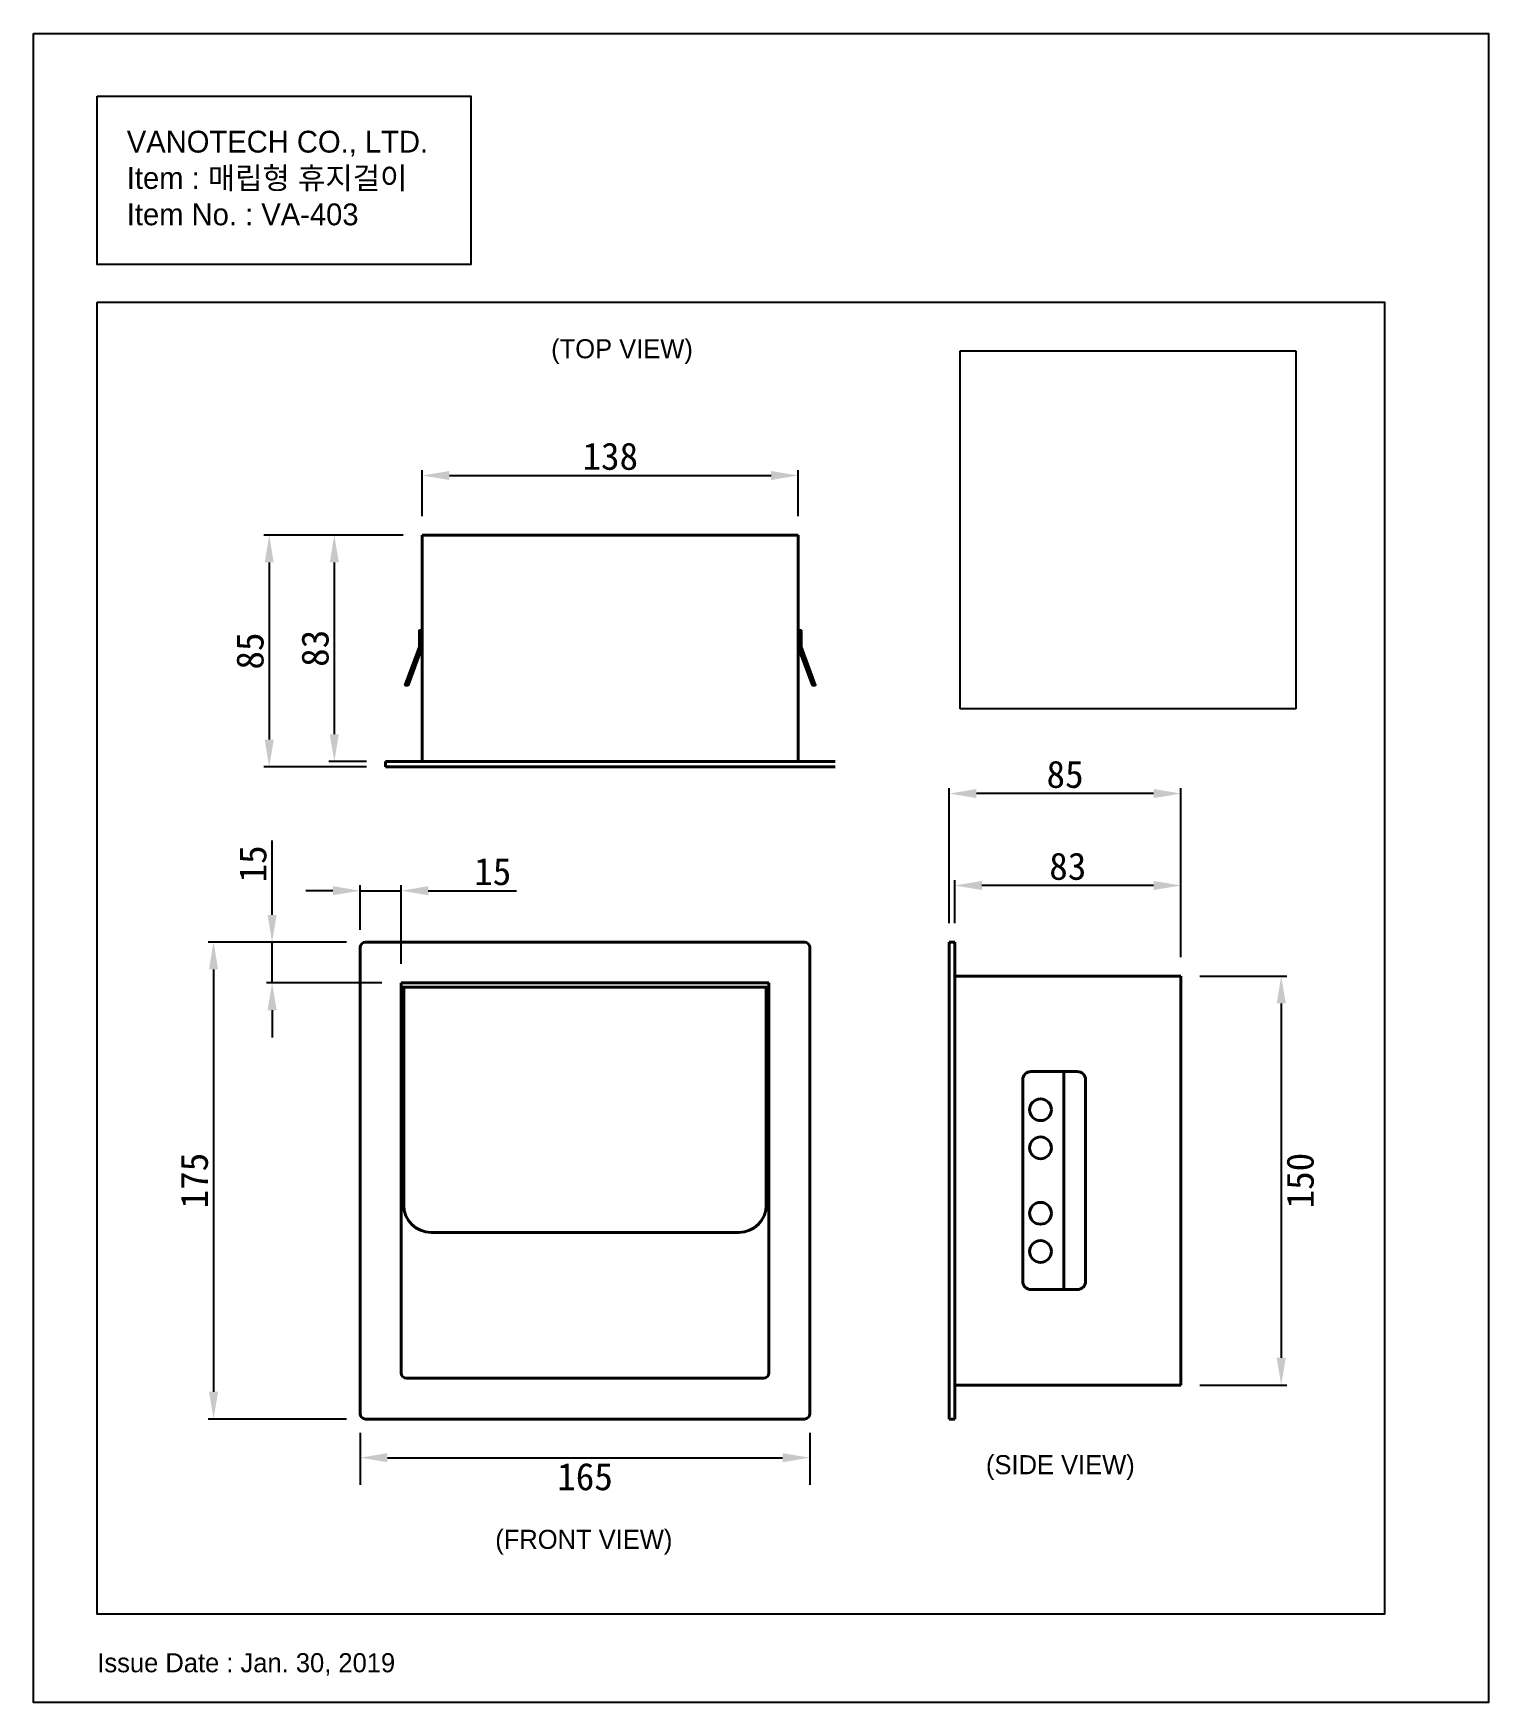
# Model space of a CAD drawing. Header units: millimetres. Extents: x 102 to 636, y 45 to 657.
import ezdxf

# ---------------------------------------------------------------- set-up
doc = ezdxf.new("R2010")
doc.units = ezdxf.units.MM
doc.layers.add('DIM', color=7, linetype='Continuous')
doc.layers.add('OUTLINE', color=2, linetype='Continuous')
doc.styles.add('스타일', font='NGULIM.TTF', dxfattribs={"height": 10})
doc.dimstyles.new('도면치수', dxfattribs={"dimtxt": 10, "dimasz": 10, "dimexe": 10, "dimexo": 10, "dimgap": 10, "dimtad": 2, "dimtxsty": 'Standard', "dimcen": 10, "dimadec": 0, "dimazin": 0, "dimtfac": 1, "dimtmove": 0, "dimatfit": 3, "dimfxl": 1, "dimarcsym": 0})
picture_1 = doc.add_image_def('image1.jpg', size_in_pixel=(500, 534))

# ---------------------------------------------------------------- blocks, each defined once
blk = doc.blocks.new('*D2')
at = {"color": 0, "lineweight": -2, "transparency": 16777216}
for p, q in [((244.95, 480.08), (244.95, 496.98)), ((382.95, 480.08), (382.95, 496.98)), ((254.95, 494.98), (372.95, 494.98))]:
    blk.add_line(p, q, dxfattribs=at)
at = {"color": 0, "transparency": 16777216}
for points in [[(254.95, 496.65), (254.95, 493.32), (244.95, 494.98)], [(372.95, 496.65), (372.95, 493.32), (382.95, 494.98)]]:
    blk.add_solid(points, dxfattribs=at)
at = {"layer": 'Defpoints', "color": 0, "transparency": 16777216}
for p in [(382.95, 494.98), (244.95, 473.08), (382.95, 473.08)]:
    blk.add_point(p, dxfattribs=at)
at = {"color": 7, "transparency": 16777216, "insert": (313.95, 501.98), "char_height": 10, "attachment_point": 5}
blk.add_mtext('138', dxfattribs=at)
blk = doc.blocks.new('*D3')
at = {"color": 0, "lineweight": -2, "transparency": 16777216}
for p, q in [((237.95, 473.08), (210.69, 473.08)), ((212.69, 463.08), (212.69, 400.08)), ((224.45, 390.08), (210.69, 390.08))]:
    blk.add_line(p, q, dxfattribs=at)
at = {"color": 0, "transparency": 16777216}
for points in [[(211.02, 463.08), (214.36, 463.08), (212.69, 473.08)], [(211.02, 400.08), (214.36, 400.08), (212.69, 390.08)]]:
    blk.add_solid(points, dxfattribs=at)
at = {"layer": 'Defpoints', "color": 0, "transparency": 16777216}
for p in [(244.95, 473.08), (212.69, 390.08), (231.45, 390.08)]:
    blk.add_point(p, dxfattribs=at)
at = {"color": 7, "transparency": 16777216, "insert": (205.69, 431.58), "char_height": 10, "attachment_point": 5, "rotation": 90}
blk.add_mtext('83', dxfattribs=at)
blk = doc.blocks.new('*D4')
at = {"color": 0, "lineweight": -2, "transparency": 16777216}
for p, q in [((237.95, 473.08), (186.82, 473.08)), ((188.82, 463.08), (188.82, 398.08)), ((224.45, 388.08), (186.82, 388.08))]:
    blk.add_line(p, q, dxfattribs=at)
at = {"color": 0, "transparency": 16777216}
for points in [[(187.15, 463.08), (190.48, 463.08), (188.82, 473.08)], [(187.15, 398.08), (190.48, 398.08), (188.82, 388.08)]]:
    blk.add_solid(points, dxfattribs=at)
at = {"layer": 'Defpoints', "color": 0, "transparency": 16777216}
for p in [(244.95, 473.08), (188.82, 388.08), (231.45, 388.08)]:
    blk.add_point(p, dxfattribs=at)
at = {"color": 7, "transparency": 16777216, "insert": (181.82, 430.58), "char_height": 10, "attachment_point": 5, "rotation": 90}
blk.add_mtext('85', dxfattribs=at)
blk = doc.blocks.new('*D5')
at = {"color": 0, "lineweight": -2, "transparency": 16777216}
for p, q in [((217.19, 323.79), (166.39, 323.79)), ((168.39, 313.79), (168.39, 158.79)), ((217.19, 148.79), (166.39, 148.79))]:
    blk.add_line(p, q, dxfattribs=at)
at = {"color": 0, "transparency": 16777216}
for points in [[(166.72, 313.79), (170.06, 313.79), (168.39, 323.79)], [(166.72, 158.79), (170.06, 158.79), (168.39, 148.79)]]:
    blk.add_solid(points, dxfattribs=at)
at = {"layer": 'Defpoints', "color": 0, "transparency": 16777216}
for p in [(224.19, 323.79), (168.39, 148.79), (224.19, 148.79)]:
    blk.add_point(p, dxfattribs=at)
at = {"color": 7, "transparency": 16777216, "insert": (161.39, 236.29), "char_height": 10, "attachment_point": 5, "rotation": 90}
blk.add_mtext('175', dxfattribs=at)
blk = doc.blocks.new('*D6')
at = {"color": 0, "lineweight": -2, "transparency": 16777216}
for p, q in [((530.32, 311.29), (562.13, 311.29)), ((560.13, 301.29), (560.13, 171.29)), ((530.32, 161.29), (562.13, 161.29))]:
    blk.add_line(p, q, dxfattribs=at)
at = {"color": 0, "transparency": 16777216}
for points in [[(558.47, 301.29), (561.8, 301.29), (560.13, 311.29)], [(558.47, 171.29), (561.8, 171.29), (560.13, 161.29)]]:
    blk.add_solid(points, dxfattribs=at)
at = {"layer": 'Defpoints', "color": 0, "transparency": 16777216}
for p in [(523.32, 311.29), (523.32, 161.29), (560.13, 161.29)]:
    blk.add_point(p, dxfattribs=at)
at = {"color": 7, "transparency": 16777216, "insert": (567.13, 236.29), "char_height": 10, "attachment_point": 5, "rotation": 90}
blk.add_mtext('150', dxfattribs=at)
blk = doc.blocks.new('*D7')
at = {"color": 0, "lineweight": -2, "transparency": 16777216}
for p, q in [((440.32, 330.79), (440.32, 346.56)), ((513.32, 344.56), (450.32, 344.56)), ((523.32, 318.29), (523.32, 346.56))]:
    blk.add_line(p, q, dxfattribs=at)
at = {"color": 0, "transparency": 16777216}
for points in [[(450.32, 346.22), (450.32, 342.89), (440.32, 344.56)], [(513.32, 346.22), (513.32, 342.89), (523.32, 344.56)]]:
    blk.add_solid(points, dxfattribs=at)
at = {"layer": 'Defpoints', "color": 0, "transparency": 16777216}
for p in [(440.32, 344.56), (440.32, 323.79), (523.32, 311.29)]:
    blk.add_point(p, dxfattribs=at)
at = {"color": 7, "transparency": 16777216, "insert": (481.82, 351.56), "char_height": 10, "attachment_point": 5}
blk.add_mtext('83', dxfattribs=at)
blk = doc.blocks.new('*D8')
at = {"color": 0, "lineweight": -2, "transparency": 16777216}
for p, q in [((438.32, 330.79), (438.32, 380.29)), ((523.32, 318.29), (523.32, 380.29)), ((513.32, 378.29), (448.32, 378.29))]:
    blk.add_line(p, q, dxfattribs=at)
at = {"color": 0, "transparency": 16777216}
for points in [[(448.32, 379.96), (448.32, 376.63), (438.32, 378.29)], [(513.32, 379.96), (513.32, 376.63), (523.32, 378.29)]]:
    blk.add_solid(points, dxfattribs=at)
at = {"layer": 'Defpoints', "color": 0, "transparency": 16777216}
for p in [(438.32, 378.29), (438.32, 323.79), (523.32, 311.29)]:
    blk.add_point(p, dxfattribs=at)
at = {"color": 7, "transparency": 16777216, "insert": (480.82, 385.29), "char_height": 10, "attachment_point": 5}
blk.add_mtext('85', dxfattribs=at)
blk = doc.blocks.new('*D9')
at = {"color": 0, "lineweight": -2, "transparency": 16777216}
for p, q in [((222.19, 328.26), (222.19, 344.64)), ((237.19, 315.79), (237.19, 344.64)), ((212.19, 342.64), (202.19, 342.64)), ((222.19, 342.64), (237.19, 342.64)), ((247.19, 342.64), (279.5, 342.64))]:
    blk.add_line(p, q, dxfattribs=at)
at = {"color": 0, "transparency": 16777216}
for points in [[(212.19, 344.31), (212.19, 340.98), (222.19, 342.64)], [(247.19, 344.31), (247.19, 340.98), (237.19, 342.64)]]:
    blk.add_solid(points, dxfattribs=at)
at = {"layer": 'Defpoints', "color": 0, "transparency": 16777216}
for p in [(237.19, 342.64), (222.19, 321.26), (237.19, 308.79)]:
    blk.add_point(p, dxfattribs=at)
at = {"color": 7, "transparency": 16777216, "insert": (270.83, 349.64), "char_height": 10, "attachment_point": 5}
blk.add_mtext('15', dxfattribs=at)
blk = doc.blocks.new('*D10')
at = {"color": 0, "lineweight": -2, "transparency": 16777216}
for p, q in [((189.87, 333.79), (189.87, 361.12)), ((217.19, 323.79), (187.87, 323.79)), ((189.87, 308.79), (189.87, 323.79)), ((230.19, 308.79), (187.87, 308.79)), ((189.87, 298.79), (189.87, 288.79))]:
    blk.add_line(p, q, dxfattribs=at)
at = {"color": 0, "transparency": 16777216}
for points in [[(188.21, 333.79), (191.54, 333.79), (189.87, 323.79)], [(188.21, 298.79), (191.54, 298.79), (189.87, 308.79)]]:
    blk.add_solid(points, dxfattribs=at)
at = {"layer": 'Defpoints', "color": 0, "transparency": 16777216}
for p in [(189.87, 323.79), (224.19, 323.79), (237.19, 308.79)]:
    blk.add_point(p, dxfattribs=at)
at = {"color": 7, "transparency": 16777216, "insert": (182.87, 352.46), "char_height": 10, "attachment_point": 5, "rotation": 90}
blk.add_mtext('15', dxfattribs=at)
blk = doc.blocks.new('*D11')
at = {"color": 0, "lineweight": -2, "transparency": 16777216}
for p, q in [((222.19, 143.79), (222.19, 124.62)), ((387.19, 143.79), (387.19, 124.62)), ((232.19, 134.62), (377.19, 134.62))]:
    blk.add_line(p, q, dxfattribs=at)
at = {"color": 0, "transparency": 16777216}
for points in [[(232.19, 136.29), (232.19, 132.95), (222.19, 134.62)], [(377.19, 136.29), (377.19, 132.95), (387.19, 134.62)]]:
    blk.add_solid(points, dxfattribs=at)
at = {"layer": 'Defpoints', "color": 0, "transparency": 16777216}
for p in [(222.19, 150.79), (387.19, 150.79), (387.19, 134.62)]:
    blk.add_point(p, dxfattribs=at)
at = {"color": 7, "transparency": 16777216, "insert": (304.69, 127.62), "char_height": 10, "attachment_point": 5}
blk.add_mtext('165', dxfattribs=at)

msp = doc.modelspace()

# ---------------------------------------------------------------- linework, layer by layer
at = {"lineweight": 40}
for p, q in [((244.95, 473.078), (382.95, 473.078)), ((244.95, 390.078), (244.95, 473.078)), ((245.95, 473.078), (381.95, 473.078)), ((382.95, 473.078), (382.95, 390.078)), ((231.45, 390.078), (231.45, 388.078)), ((396.45, 390.078), (231.45, 390.078)), ((396.45, 388.078), (231.45, 388.078)), ((222.185, 321.79), (222.185, 150.79)), ((224.185, 323.79), (385.185, 323.79)), ((387.185, 321.79), (387.185, 150.79)), ((438.321, 323.79), (440.321, 323.79)), ((438.321, 323.79), (438.321, 148.79)), ((440.321, 323.79), (440.321, 148.79)), ((237.185, 308.79), (372.185, 308.79)), ((237.185, 308.79), (237.185, 165.79)), ((237.185, 307.29), (372.185, 307.29)), ((238.185, 307.29), (238.185, 227.29)), ((371.185, 307.29), (371.185, 227.29)), ((372.185, 308.79), (372.185, 165.79)), ((523.321, 311.29), (440.321, 311.29)), ((523.321, 311.29), (523.321, 161.29)), ((248.185, 217.29), (361.185, 217.29)), ((239.185, 163.79), (370.185, 163.79)), ((523.321, 161.29), (440.321, 161.29)), ((224.185, 148.79), (385.185, 148.79)), ((224.185, 148.79), (385.185, 148.79)), ((438.321, 148.79), (440.321, 148.79))]:
    msp.add_line(p, q, dxfattribs=at)
at = {"color": 6}
for points in [[(102.284, 657.189), (636.227, 657.189), (636.227, 44.767), (102.284, 44.767)], [(125.742, 558.591), (597.974, 558.591), (597.974, 77.164), (125.742, 77.164)]]:
    msp.add_lwpolyline(points, close=True, dxfattribs=at)
at = {"color": 3}
msp.add_lwpolyline([(125.742, 634.163), (262.792, 634.163), (262.792, 572.389), (125.742, 572.389)], close=True, dxfattribs=at)
at = {"lineweight": 40}
for centre, radius, start, end in [((224.185, 321.79), 2, 90, 180), ((385.185, 321.79), 2, 0, 90), ((248.185, 227.29), 10, 180, 270), ((361.185, 227.29), 10, 270, 0), ((239.185, 165.79), 2, 180, 270), ((370.185, 165.79), 2, 270, 0), ((224.185, 150.79), 2, 180, 270), ((385.185, 150.79), 2, 270, 0)]:
    msp.add_arc(centre, radius, start, end, dxfattribs=at)
at = {"layer": 'DIM', "lineweight": 40}
for centre in [(471.821, 262.29), (471.821, 262.29), (471.821, 248.29), (471.811, 224.29), (471.821, 210.29), (471.821, 210.29)]:
    msp.add_circle(centre, 4, dxfattribs=at)
at = {"layer": 'OUTLINE', "color": 3, "lineweight": 40}
for p, q in [((468.321, 276.29), (482.321, 276.29)), ((465.321, 199.29), (465.321, 273.29)), ((482.321, 196.29), (468.321, 196.29))]:
    msp.add_line(p, q, dxfattribs=at)
at = {"layer": 'OUTLINE', "color": 6, "lineweight": 40}
for p, q in [((468.321, 276.29), (485.321, 276.29)), ((465.321, 199.29), (465.321, 273.29)), ((488.321, 273.29), (488.321, 199.29)), ((488.321, 273.29), (488.321, 199.29)), ((485.321, 196.29), (468.321, 196.29))]:
    msp.add_line(p, q, dxfattribs=at)
at = {"layer": 'OUTLINE', "color": 2, "lineweight": 40}
msp.add_line((480.321, 276.29), (480.321, 196.29), dxfattribs=at)
at = {"layer": 'OUTLINE', "color": 6, "lineweight": 40}
for points in [[(244.95, 438.078), (243.95, 438.078), (243.95, 432.078), (238.749, 418.078), (239.749, 418.078), (244.95, 432.078)], [(244.95, 438.078), (243.95, 438.078), (243.95, 432.078), (238.749, 418.078), (239.749, 418.078), (244.95, 432.078)], [(382.95, 438.078), (383.95, 438.078), (383.95, 432.078), (389.152, 418.078), (388.152, 418.078), (382.95, 432.078)], [(382.95, 438.078), (383.95, 438.078), (383.95, 432.078), (389.152, 418.078), (388.152, 418.078), (382.95, 432.078)]]:
    msp.add_lwpolyline(points, dxfattribs=at)
at = {"layer": 'OUTLINE', "color": 3, "lineweight": 40}
for centre, start, end in [((468.321, 273.29), 90, 180), ((468.321, 199.29), 180, 270)]:
    msp.add_arc(centre, 3, start, end, dxfattribs=at)
at = {"layer": 'OUTLINE', "color": 6, "lineweight": 40}
for centre, start, end in [((468.321, 273.29), 90, 180), ((485.321, 273.29), 0, 90), ((485.321, 273.29), 0, 90), ((468.321, 199.29), 180, 270), ((485.321, 199.29), 270, 0), ((485.321, 199.29), 270, 0)]:
    msp.add_arc(centre, 3, start, end, dxfattribs=at)

# ---------------------------------------------------------------- texts
at = {"color": 3, "insert": (136.559, 621.462), "char_height": 8, "width": 363.40321, "attachment_point": 1, "style": '스타일'}
msp.add_mtext('\\pt32;{\\C6;VANOTECH CO., LTD.\\P\\ptz;\\C256;Item : 매립형 휴지걸이\\PItem No. : VA-403}', dxfattribs=at)
at = {"char_height": 7, "width": 152.61854, "attachment_point": 1, "style": '스타일'}
for s, insert in [('(TOP VIEW)', (292.26, 544.991)), ('(SIDE VIEW)', (451.792, 135.557)), ('(FRONT VIEW)', (271.748, 108.174))]:
    msp.add_mtext(s, dxfattribs=dict(at, insert=insert))
at = {"insert": (125.742, 62.904), "char_height": 7, "attachment_point": 1, "style": '스타일'}
msp.add_mtext_dynamic_manual_height_columns('Issue Date : Jan. 30, 2019', width=123.90922, gutter_width=50, heights=[0], dxfattribs=at)

# ---------------------------------------------------------------- dimensions: what is measured, and where the dimension line sits
at = {"color": 5}
for base, p1, p2, picture, middle in [((382.95, 494.982), (244.95, 473.078), (382.95, 473.078), '*D2', (313.95, 494.982)), ((237.185, 342.643), (222.185, 321.264), (237.185, 308.79), '*D9', (270.833, 342.643))]:
    dim = msp.add_linear_dim(base=base, p1=p1, p2=p2, dimstyle='도면치수', override={"dimexe": 2, "dimexo": 7, "dimgap": 2, "dimclrt": 7}, dxfattribs=at)
    dim.commit()
    dim.dimension.update_dxf_attribs({"geometry": picture, "text_midpoint": middle, "dimtype": 160})
dim = msp.add_linear_dim(base=(188.818, 388.078), p1=(244.95, 473.078), p2=(231.45, 388.078), angle=90, dimstyle='도면치수', override={"dimexe": 2, "dimexo": 7, "dimgap": 2, "dimclrt": 7}, dxfattribs=at)
dim.commit()
dim.dimension.update_dxf_attribs({"geometry": '*D4', "text_midpoint": (188.818, 430.578), "dimtype": 160})
for base, p1, p2, picture, middle in [((212.689, 390.078), (244.95, 473.078), (231.45, 390.078), '*D3', (205.689, 431.578)), ((189.875, 323.79), (237.185, 308.79), (224.185, 323.79), '*D10', (182.875, 352.456)), ((168.39, 148.79), (224.185, 323.79), (224.185, 148.79), '*D5', (161.39, 236.29)), ((560.134, 161.29), (523.321, 311.29), (523.321, 161.29), '*D6', (567.134, 236.29))]:
    dim = msp.add_linear_dim(base=base, p1=p1, p2=p2, angle=90, dimstyle='도면치수', override={"dimexe": 2, "dimexo": 7, "dimgap": 2, "dimclrt": 7}, dxfattribs=at)
    dim.commit()
    dim.dimension.update_dxf_attribs({"geometry": picture, "text_midpoint": middle})
for base, p1, p2, override, picture, middle in [((438.321, 378.292), (523.321, 311.29), (438.321, 323.79), {"dimexe": 2, "dimexo": 7, "dimgap": 2, "dimclrt": 7}, '*D8', (480.821, 385.292)), ((440.321, 344.557), (523.321, 311.29), (440.321, 323.79), {"dimexe": 2, "dimexo": 7, "dimgap": 2, "dimclrt": 7}, '*D7', (481.821, 351.557)), ((387.185, 134.619), (222.185, 150.79), (387.185, 150.79), {"dimexo": 7, "dimgap": 2, "dimclrt": 7}, '*D11', (304.685, 127.619))]:
    dim = msp.add_linear_dim(base=base, p1=p1, p2=p2, dimstyle='도면치수', override=override, dxfattribs=at)
    dim.commit()
    dim.dimension.update_dxf_attribs({"geometry": picture, "text_midpoint": middle})

# ---------------------------------------------------------------- pictures from other files: only their frames are drawn
at = {"color": 6}
image = msp.add_image(picture_1, insert=(442.391, 409.332), size_in_units=(123.063, 131.432), dxfattribs=at)
image.dxf.flags = 7

doc.saveas('drawing.dxf')
